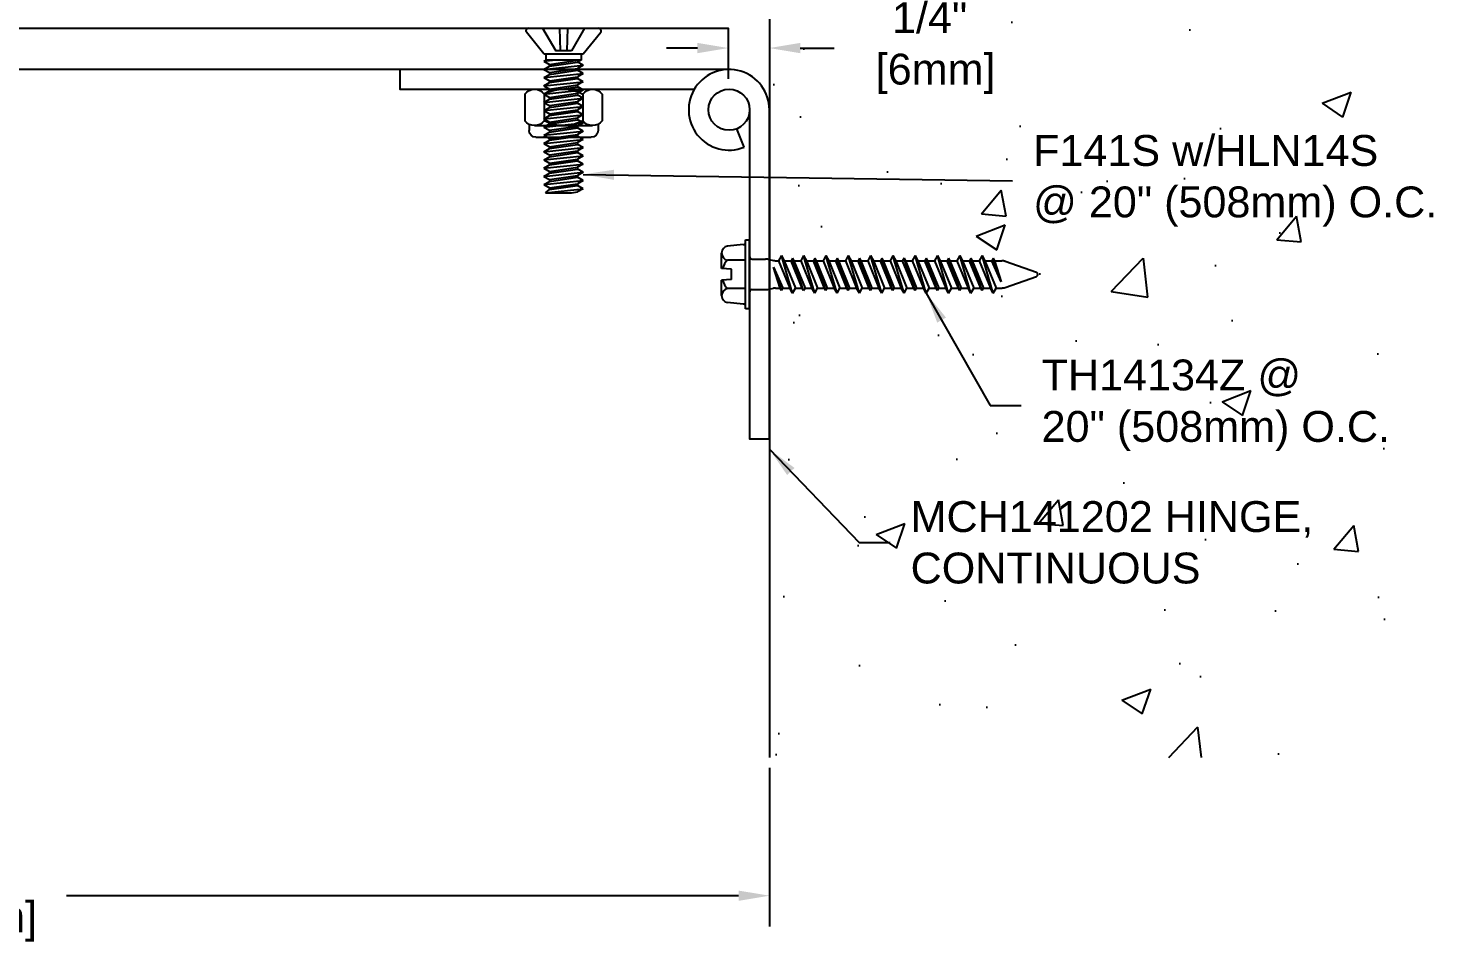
# Model space of a CAD drawing. Header units: inches. Extents: x -4.4 to 49.4, y -1.4 to 9.7.
# Drawn here: x 12.35 to 20.94, y -1.24 to 4.3 of the extents above; entities that cross this region are included whole.
import ezdxf

# ---------------------------------------------------------------- set-up
doc = ezdxf.new("R2010")
doc.units = ezdxf.units.IN
doc.header["$MEASUREMENT"] = 0
for name, color, linetype in [('Anchors', 4, 'Continuous'), ('Conditions', 1, 'Continuous'), ('Dimensions', 3, 'Continuous'), ('Metals', 7, 'Continuous'), ('Text', 2, 'Continuous')]:
    doc.layers.add(name, color=color, linetype=linetype)
doc.styles.add('ARIAL', font='arial.ttf')
doc.styles.get("Standard").update_dxf_attribs({"font": 'arial.ttf'})
doc.dimstyles.new('Arial', dxfattribs={"dimscale": 1.5, "dimtxt": 0.125, "dimasz": 0.125, "dimexe": 0.125, "dimexo": 0.125, "dimgap": 0.125, "dimtad": 0, "dimtih": 1, "dimtoh": 1, "dimdec": 4, "dimzin": 0, "dimdsep": 46, "dimlunit": 4, "dimtxsty": 'ARIAL', "dimcen": 0.125, "dimadec": 0, "dimazin": 0, "dimtfac": 1, "dimtdec": 4, "dimtofl": 0, "dimtmove": 0, "dimatfit": 3, "dimfxl": 0, "dimfrac": 2, "dimtolj": 1, "dimtzin": 0, "dimarcsym": 0})

# ---------------------------------------------------------------- blocks, each defined once
blk = doc.blocks.new('*D12')
at = {"layer": 'Defpoints', "color": 0}
for p in [(6.8539, 0), (16.8539, 0), (16.8539, -0.9653)]:
    blk.add_point(p, dxfattribs=at)
at = {"layer": 'Dimensions', "color": 0, "lineweight": -2}
for p, q in [((6.8539, -0.1875), (6.8539, -1.1528)), ((16.8539, -0.1875), (16.8539, -1.1528)), ((7.0414, -0.9653), (11.1362, -0.9653)), ((16.6664, -0.9653), (12.5859, -0.9653))]:
    blk.add_line(p, q, dxfattribs=at)
at = {"layer": 'Dimensions', "color": 0}
for points in [[(7.0414, -0.9341), (7.0414, -0.9966), (6.8539, -0.9653)], [(16.6664, -0.9341), (16.6664, -0.9966), (16.8539, -0.9653)]]:
    blk.add_solid(points, dxfattribs=at)
at = {"layer": 'Dimensions', "color": 0, "insert": (11.861, -0.9653), "char_height": 0.1875, "attachment_point": 5, "style": 'ARIAL'}
blk.add_mtext('\\A1;10"\\P [254mm]', dxfattribs=at)
blk = doc.blocks.new('MCH141202')
blk.add_line((0.2275, 0.091), (0.1161, 0.0464))
for points in [[(0, 0.125), (2, 0.125), (2, 0.245), (0, 0.245)], [(-0.245, 0), (-0.245, -2), (-0.125, -2), (-0.125, -0.2107)]]:
    blk.add_lwpolyline(points)
blk.add_circle((0, 0), 0.125)
blk.add_arc((0, 0), 0.245, 90, 21.79782)
at = {"flags": 3}
for tag, p in [('MANUFACTURER', (0.09, -0.6411)), ('OPENWIDTH', (0.09, -0.9744)), ('LENGTH', (0.09, -1.3077)), ('FINISH', (0.09, -1.6411)), ('GUDENP/N', (0.09, -1.9744))]:
    blk.add_attdef(tag, p, '', height=0.2, dxfattribs=at)
blk = doc.blocks.new('F141S')
for p, q in [((-0.214, 0), (0.214, 0)), ((-0.1275, 0), (-0.0475, -0.1375)), ((-0.0247, 0), (-0.0198, -0.1375)), ((0.0247, 0), (0.0198, -0.1375)), ((0.1275, 0), (0.0475, -0.1375)), ((-0.119, -0.1554), (-0.2257, -0.0244)), ((0.119, -0.1554), (0.2257, -0.0244)), ((-0.119, -0.1554), (0.119, -0.1554)), ((-0.108, -0.1554), (-0.108, -0.1946)), ((0.0475, -0.1375), (-0.0475, -0.1375)), ((0.108, -0.1554), (0.108, -0.1946)), ((-0.119, -0.2), (-0.108, -0.1946)), ((-0.119, -0.2), (-0.0679, -0.1946)), ((-0.119, -0.2), (-0.085, -0.2196)), ((-0.119, -0.25), (0.119, -0.225)), ((-0.119, -0.25), (-0.085, -0.2304)), ((-0.119, -0.25), (-0.085, -0.2696)), ((0.108, -0.1946), (-0.108, -0.1946)), ((-0.085, -0.2196), (0.085, -0.1946)), ((-0.085, -0.2304), (0.085, -0.2054)), ((-0.085, -0.2196), (-0.085, -0.2304)), ((-0.085, -0.2696), (0.085, -0.2446)), ((-0.085, -0.2804), (0.085, -0.2554)), ((0.108, -0.1946), (0.085, -0.2054)), ((0.119, -0.225), (0.085, -0.2054)), ((0.119, -0.225), (0.085, -0.2446)), ((0.085, -0.2446), (0.085, -0.2554)), ((0.119, -0.275), (0.085, -0.2554)), ((-0.119, -0.3), (0.119, -0.275)), ((-0.119, -0.3), (-0.085, -0.2804)), ((-0.119, -0.3), (-0.085, -0.3196)), ((-0.119, -0.35), (0.119, -0.325)), ((-0.119, -0.35), (-0.085, -0.3304)), ((-0.085, -0.2696), (-0.085, -0.2804)), ((-0.085, -0.3196), (0.085, -0.2946)), ((-0.085, -0.3304), (0.085, -0.3054)), ((-0.085, -0.3196), (-0.085, -0.3304)), ((0.119, -0.275), (0.085, -0.2946)), ((0.085, -0.2946), (0.085, -0.3054)), ((0.119, -0.325), (0.085, -0.3054)), ((0.119, -0.325), (0.085, -0.3446)), ((-0.119, -0.35), (-0.085, -0.3696)), ((-0.119, -0.4), (0.119, -0.375)), ((-0.119, -0.4), (-0.085, -0.3804)), ((-0.119, -0.4), (-0.085, -0.4196)), ((-0.119, -0.45), (0.119, -0.425)), ((-0.085, -0.3696), (0.085, -0.3446)), ((-0.085, -0.3804), (0.085, -0.3554)), ((-0.085, -0.3696), (-0.085, -0.3804)), ((-0.085, -0.4196), (0.085, -0.3946)), ((-0.085, -0.4304), (0.085, -0.4054)), ((-0.085, -0.4196), (-0.085, -0.4304)), ((0.085, -0.3446), (0.085, -0.3554)), ((0.119, -0.375), (0.085, -0.3554)), ((0.119, -0.375), (0.085, -0.3946)), ((0.085, -0.3946), (0.085, -0.4054)), ((0.119, -0.425), (0.085, -0.4054)), ((0.119, -0.425), (0.085, -0.4446)), ((-0.119, -0.45), (-0.085, -0.4304)), ((-0.119, -0.45), (-0.085, -0.4696)), ((-0.119, -0.5), (0.119, -0.475)), ((-0.119, -0.5), (-0.085, -0.4804)), ((-0.119, -0.5), (-0.085, -0.5196)), ((-0.085, -0.4696), (0.085, -0.4446)), ((-0.085, -0.4804), (0.085, -0.4554)), ((-0.085, -0.4696), (-0.085, -0.4804)), ((-0.085, -0.5196), (0.085, -0.4946)), ((-0.085, -0.5304), (0.085, -0.5054)), ((0.085, -0.4446), (0.085, -0.4554)), ((0.119, -0.475), (0.085, -0.4554)), ((0.119, -0.475), (0.085, -0.4946)), ((0.085, -0.4946), (0.085, -0.5054)), ((0.119, -0.525), (0.085, -0.5054)), ((-0.119, -0.55), (0.119, -0.525)), ((-0.119, -0.55), (-0.085, -0.5304)), ((-0.119, -0.55), (-0.085, -0.5696)), ((-0.119, -0.6), (0.119, -0.575)), ((-0.119, -0.6), (-0.085, -0.5804)), ((-0.119, -0.6), (-0.085, -0.6196)), ((-0.085, -0.5196), (-0.085, -0.5304)), ((-0.085, -0.5696), (0.085, -0.5446)), ((-0.085, -0.5804), (0.085, -0.5554)), ((-0.085, -0.5696), (-0.085, -0.5804)), ((-0.085, -0.6196), (0.085, -0.5946)), ((0.119, -0.525), (0.085, -0.5446)), ((0.085, -0.5446), (0.085, -0.5554)), ((0.119, -0.575), (0.085, -0.5554)), ((0.119, -0.575), (0.085, -0.5946)), ((0.085, -0.5946), (0.085, -0.6054)), ((-0.119, -0.65), (0.119, -0.625)), ((-0.119, -0.65), (-0.085, -0.6304)), ((-0.119, -0.65), (-0.085, -0.6696)), ((-0.119, -0.7), (0.119, -0.675)), ((-0.119, -0.7), (-0.085, -0.6804)), ((-0.085, -0.6304), (0.085, -0.6054)), ((-0.085, -0.6196), (-0.085, -0.6304)), ((-0.085, -0.6696), (0.085, -0.6446)), ((-0.085, -0.6804), (0.085, -0.6554)), ((-0.085, -0.6696), (-0.085, -0.6804)), ((0.119, -0.625), (0.085, -0.6054)), ((0.119, -0.625), (0.085, -0.6446)), ((0.085, -0.6446), (0.085, -0.6554)), ((0.119, -0.675), (0.085, -0.6554)), ((0.119, -0.675), (0.085, -0.6946)), ((-0.119, -0.7), (-0.085, -0.7196)), ((-0.119, -0.75), (0.119, -0.725)), ((-0.119, -0.75), (-0.085, -0.7304)), ((-0.119, -0.75), (-0.085, -0.7696)), ((-0.085, -0.7196), (0.085, -0.6946)), ((-0.085, -0.7304), (0.085, -0.7054)), ((-0.085, -0.7196), (-0.085, -0.7304)), ((-0.085, -0.7696), (0.085, -0.7446)), ((-0.085, -0.7804), (0.085, -0.7554)), ((-0.085, -0.7696), (-0.085, -0.7804)), ((0.085, -0.6946), (0.085, -0.7054)), ((0.119, -0.725), (0.085, -0.7054)), ((0.119, -0.725), (0.085, -0.7446)), ((0.085, -0.7446), (0.085, -0.7554)), ((0.119, -0.775), (0.085, -0.7554)), ((-0.119, -0.8), (0.119, -0.775)), ((-0.119, -0.8), (-0.085, -0.7804)), ((-0.119, -0.8), (-0.085, -0.8196)), ((-0.119, -0.85), (0.119, -0.825)), ((-0.119, -0.85), (-0.085, -0.8304)), ((-0.119, -0.85), (-0.085, -0.8696)), ((-0.085, -0.8196), (0.085, -0.7946)), ((-0.085, -0.8304), (0.085, -0.8054)), ((-0.085, -0.8196), (-0.085, -0.8304)), ((-0.085, -0.8696), (0.085, -0.8446)), ((-0.085, -0.8804), (0.085, -0.8554)), ((0.119, -0.775), (0.085, -0.7946)), ((0.085, -0.7946), (0.085, -0.8054)), ((0.119, -0.825), (0.085, -0.8054)), ((0.119, -0.825), (0.085, -0.8446)), ((0.085, -0.8446), (0.085, -0.8554)), ((0.119, -0.875), (0.085, -0.8554)), ((-0.119, -0.9), (0.119, -0.875)), ((-0.119, -0.9), (-0.085, -0.8804)), ((-0.119, -0.9), (-0.085, -0.9196)), ((-0.119, -0.95), (0.119, -0.925)), ((-0.119, -0.95), (-0.085, -0.9304)), ((-0.085, -0.8696), (-0.085, -0.8804)), ((-0.085, -0.9196), (0.085, -0.8946)), ((-0.085, -0.9304), (0.085, -0.9054)), ((-0.085, -0.9196), (-0.085, -0.9304)), ((-0.085, -0.9696), (0.085, -0.9446)), ((0.119, -0.875), (0.085, -0.8946)), ((0.085, -0.8946), (0.085, -0.9054)), ((0.119, -0.925), (0.085, -0.9054)), ((0.119, -0.925), (0.085, -0.9446)), ((0.085, -0.9446), (0.085, -0.9554)), ((-0.119, -0.95), (-0.085, -0.9696)), ((-0.1099, -1), (0.119, -0.975)), ((-0.1099, -1), (-0.085, -0.9804)), ((-0.1099, -1), (0.0485, -1)), ((-0.085, -0.9804), (0.085, -0.9554)), ((-0.085, -0.9696), (-0.085, -0.9804)), ((0.0485, -1), (0.085, -0.9946)), ((0.119, -0.975), (0.085, -0.9554)), ((0.119, -0.975), (0.085, -0.9946))]:
    blk.add_line(p, q)
for centre, start, end in [((-0.214, -0.015), 90, 219.03203), ((0.214, -0.015), 320.96797, 90)]:
    blk.add_arc(centre, 0.015, start, end)
blk = doc.blocks.new('HLN14S')
for p, q in [((-0.1678, 0.292), (0.1678, 0.292)), ((-0.2345, 0.03), (-0.2345, 0.1917)), ((-0.2096, 0.2133), (-0.2096, 0.2502)), ((-0.1759, 0.2217), (0.1759, 0.2217)), ((-0.1173, 0.03), (-0.1173, 0.1917)), ((0.1172, 0.03), (0.1172, 0.1917)), ((0.2096, 0.2133), (0.2096, 0.2502)), ((0.2345, 0.03), (0.2345, 0.1917)), ((-0.1759, 0), (0.1759, 0))]:
    blk.add_line(p, q)
for centre, radius, start, end in [((-0.1678, 0.2502), 0.0418, 90, 180), ((0.1678, 0.2502), 0.0418, 0, 90), ((-0.1759, 0.1494), 0.0723, 35.77511, 144.22489), ((0, -0.0223), 0.244, 61.28133, 118.71867), ((0.1759, 0.1494), 0.0723, 35.77511, 144.22489), ((-0.1759, 0.0723), 0.0723, 215.77511, 324.22489), ((0, 0.244), 0.244, 241.28133, 298.71867), ((0.1759, 0.0723), 0.0723, 215.77511, 324.22489)]:
    blk.add_arc(centre, radius, start, end)
blk = doc.blocks.new('TH14134')
for p, q in [((-0.1803, 0.0387), (-0.172, 0.1335)), ((-0.129, 0.17), (-0.0362, 0.17)), ((-0.086, 0.025), (-0.086, 0.1335)), ((-0.031, 0.11), (-0.0362, 0.17)), ((-0.031, 0.11), (0.031, 0.11)), ((0.031, 0.11), (0.0362, 0.17)), ((0.0362, 0.17), (0.129, 0.17)), ((0.086, 0.025), (0.086, 0.1335)), ((0.1803, 0.0387), (0.172, 0.1335)), ((-0.209, 0), (-0.209, 0.025)), ((-0.209, 0.025), (0.209, 0.025)), ((-0.209, 0), (0.209, 0)), ((0.209, 0.025), (0.209, 0)), ((-0.093, -0.0147), (-0.093, -0.0974)), ((0.093, -0.0147), (0.093, -0.0974)), ((-0.0983, -0.1927), (0.0428, -0.1441)), ((-0.0917, -0.1102), (-0.0843, -0.1448)), ((-0.083, -0.1845), (0.0428, -0.1441)), ((0.0428, -0.1441), (-0.083, -0.2009)), ((-0.083, -0.1576), (-0.083, -0.1845)), ((0.083, -0.1576), (0.083, -0.1755)), ((0.0917, -0.1102), (0.0843, -0.1448)), ((-0.115, -0.2604), (0.115, -0.1927)), ((-0.115, -0.2604), (-0.083, -0.2432)), ((-0.0983, -0.1927), (-0.083, -0.1845)), ((-0.0983, -0.1927), (-0.083, -0.2009)), ((0.083, -0.1755), (-0.083, -0.2432)), ((-0.083, -0.2009), (-0.083, -0.2432)), ((0.083, -0.2099), (-0.083, -0.2776)), ((-0.083, -0.3199), (0.083, -0.2522)), ((0.115, -0.1927), (0.083, -0.1755)), ((0.115, -0.1927), (0.083, -0.2099)), ((0.083, -0.2099), (0.083, -0.2522)), ((0.0983, -0.2604), (0.083, -0.2522)), ((-0.115, -0.2604), (-0.083, -0.2776)), ((-0.115, -0.3958), (0.115, -0.3281)), ((-0.0983, -0.3281), (0.0983, -0.2604)), ((-0.0983, -0.3281), (-0.083, -0.3199)), ((-0.0983, -0.3281), (-0.083, -0.3363)), ((0.083, -0.2686), (-0.083, -0.3363)), ((-0.083, -0.2776), (-0.083, -0.3199)), ((0.083, -0.3109), (-0.083, -0.3786)), ((-0.083, -0.3363), (-0.083, -0.3786)), ((0.0983, -0.2604), (0.083, -0.2686)), ((0.083, -0.2686), (0.083, -0.3109)), ((0.115, -0.3281), (0.083, -0.3109)), ((0.115, -0.3281), (0.083, -0.3454)), ((-0.115, -0.3958), (-0.083, -0.3786)), ((-0.115, -0.3958), (-0.083, -0.4131)), ((-0.0983, -0.4635), (0.0983, -0.3958)), ((0.083, -0.3454), (-0.083, -0.4131)), ((-0.083, -0.4553), (0.083, -0.3876)), ((0.083, -0.4041), (-0.083, -0.4718)), ((-0.083, -0.4131), (-0.083, -0.4553)), ((0.083, -0.3454), (0.083, -0.3876)), ((0.0983, -0.3958), (0.083, -0.3876)), ((0.0983, -0.3958), (0.083, -0.4041)), ((0.083, -0.4041), (0.083, -0.4463)), ((-0.115, -0.5312), (0.115, -0.4635)), ((-0.115, -0.5312), (-0.083, -0.514)), ((-0.0983, -0.4635), (-0.083, -0.4553)), ((-0.0983, -0.4635), (-0.083, -0.4718)), ((0.083, -0.4463), (-0.083, -0.514)), ((-0.083, -0.4718), (-0.083, -0.514)), ((0.083, -0.4808), (-0.083, -0.5485)), ((0.115, -0.4635), (0.083, -0.4463)), ((0.115, -0.4635), (0.083, -0.4808)), ((0.083, -0.4808), (0.083, -0.523)), ((-0.115, -0.5312), (-0.083, -0.5485)), ((-0.115, -0.6667), (0.115, -0.599)), ((-0.0983, -0.599), (0.0983, -0.5312)), ((-0.0983, -0.599), (-0.083, -0.5907)), ((-0.0983, -0.599), (-0.083, -0.6072)), ((-0.083, -0.5907), (0.083, -0.523)), ((0.083, -0.5395), (-0.083, -0.6072)), ((-0.083, -0.5485), (-0.083, -0.5907)), ((0.083, -0.5817), (-0.083, -0.6494)), ((0.0983, -0.5312), (0.083, -0.523)), ((0.0983, -0.5312), (0.083, -0.5395)), ((0.083, -0.5395), (0.083, -0.5817)), ((0.115, -0.599), (0.083, -0.5817)), ((0.115, -0.599), (0.083, -0.6162)), ((-0.115, -0.6667), (-0.083, -0.6494)), ((-0.115, -0.6667), (-0.083, -0.6839)), ((-0.0983, -0.7344), (0.0983, -0.6667)), ((-0.083, -0.6072), (-0.083, -0.6494)), ((0.083, -0.6162), (-0.083, -0.6839)), ((-0.083, -0.7262), (0.083, -0.6584)), ((0.083, -0.6749), (-0.083, -0.7426)), ((-0.083, -0.6839), (-0.083, -0.7262)), ((0.083, -0.6162), (0.083, -0.6584)), ((0.0983, -0.6667), (0.083, -0.6584)), ((0.0983, -0.6667), (0.083, -0.6749)), ((0.083, -0.6749), (0.083, -0.7171)), ((-0.115, -0.8021), (0.115, -0.7344)), ((-0.0983, -0.7344), (-0.083, -0.7262)), ((-0.0983, -0.7344), (-0.083, -0.7426)), ((0.083, -0.7171), (-0.083, -0.7849)), ((-0.083, -0.7426), (-0.083, -0.7849)), ((0.083, -0.7516), (-0.083, -0.8193)), ((0.115, -0.7344), (0.083, -0.7171)), ((0.115, -0.7344), (0.083, -0.7516)), ((0.083, -0.7516), (0.083, -0.7939)), ((-0.115, -0.8021), (-0.083, -0.7849)), ((-0.115, -0.8021), (-0.083, -0.8193)), ((-0.0983, -0.8698), (0.0983, -0.8021)), ((-0.083, -0.8616), (0.083, -0.7939)), ((0.083, -0.8103), (-0.083, -0.878)), ((-0.083, -0.8193), (-0.083, -0.8616)), ((0.083, -0.8526), (-0.083, -0.9203)), ((0.0983, -0.8021), (0.083, -0.7939)), ((0.0983, -0.8021), (0.083, -0.8103)), ((0.083, -0.8103), (0.083, -0.8526)), ((0.115, -0.8698), (0.083, -0.8526)), ((-0.115, -0.9375), (0.115, -0.8698)), ((-0.115, -0.9375), (-0.083, -0.9203)), ((-0.115, -0.9375), (-0.083, -0.9547)), ((-0.0983, -0.8698), (-0.083, -0.8616)), ((-0.0983, -0.8698), (-0.083, -0.878)), ((-0.0983, -1.0052), (0.0983, -0.9375)), ((-0.083, -0.878), (-0.083, -0.9203)), ((0.083, -0.887), (-0.083, -0.9547)), ((-0.083, -0.997), (0.083, -0.9293)), ((0.115, -0.8698), (0.083, -0.887)), ((0.083, -0.887), (0.083, -0.9293)), ((0.0983, -0.9375), (0.083, -0.9293)), ((0.0983, -0.9375), (0.083, -0.9457)), ((-0.115, -1.0729), (0.115, -1.0052)), ((-0.0983, -1.0052), (-0.083, -0.997)), ((-0.0983, -1.0052), (-0.083, -1.0134)), ((0.083, -0.9457), (-0.083, -1.0134)), ((-0.083, -0.9547), (-0.083, -0.997)), ((0.083, -0.988), (-0.083, -1.0557)), ((-0.083, -1.0134), (-0.083, -1.0557)), ((0.083, -1.0224), (-0.083, -1.0901)), ((0.083, -0.9457), (0.083, -0.988)), ((0.115, -1.0052), (0.083, -0.988)), ((0.115, -1.0052), (0.083, -1.0224)), ((0.083, -1.0224), (0.083, -1.0647)), ((-0.115, -1.0729), (-0.083, -1.0557)), ((-0.115, -1.0729), (-0.083, -1.0901)), ((-0.0983, -1.1406), (0.0983, -1.0729)), ((-0.083, -1.1324), (0.083, -1.0647)), ((0.083, -1.0811), (-0.083, -1.1488)), ((-0.083, -1.0901), (-0.083, -1.1324)), ((0.0983, -1.0729), (0.083, -1.0647)), ((0.0983, -1.0729), (0.083, -1.0811)), ((0.083, -1.0811), (0.083, -1.1234)), ((-0.115, -1.2083), (0.115, -1.1406)), ((-0.115, -1.2083), (-0.083, -1.1911)), ((-0.0983, -1.1406), (-0.083, -1.1324)), ((-0.0983, -1.1406), (-0.083, -1.1488)), ((0.083, -1.1234), (-0.083, -1.1911)), ((-0.083, -1.1488), (-0.083, -1.1911)), ((0.083, -1.1579), (-0.083, -1.2256)), ((-0.083, -1.2678), (0.083, -1.2001)), ((0.115, -1.1406), (0.083, -1.1234)), ((0.115, -1.1406), (0.083, -1.1579)), ((0.083, -1.1579), (0.083, -1.2001)), ((0.0983, -1.2083), (0.083, -1.2001)), ((-0.115, -1.2083), (-0.083, -1.2256)), ((-0.115, -1.3437), (0.115, -1.276)), ((-0.0983, -1.276), (0.0983, -1.2083)), ((-0.0983, -1.276), (-0.083, -1.2678)), ((-0.0983, -1.276), (-0.083, -1.2843)), ((0.083, -1.2166), (-0.083, -1.2843)), ((-0.083, -1.2256), (-0.083, -1.2678)), ((0.083, -1.2588), (-0.083, -1.3265)), ((-0.083, -1.2843), (-0.083, -1.3265)), ((0.0983, -1.2083), (0.083, -1.2166)), ((0.083, -1.2166), (0.083, -1.2588)), ((0.115, -1.276), (0.083, -1.2588)), ((0.115, -1.276), (0.083, -1.2933)), ((-0.115, -1.3437), (-0.083, -1.3265)), ((-0.115, -1.3437), (-0.083, -1.361)), ((-0.0983, -1.4115), (0.0983, -1.3437)), ((0.083, -1.2933), (-0.083, -1.361)), ((-0.083, -1.4032), (0.083, -1.3355)), ((0.083, -1.352), (-0.083, -1.4197)), ((-0.083, -1.361), (-0.083, -1.4032)), ((0.083, -1.2933), (0.083, -1.3355)), ((0.0983, -1.3437), (0.083, -1.3355)), ((0.0983, -1.3437), (0.083, -1.352)), ((0.083, -1.352), (0.083, -1.3942)), ((-0.115, -1.4792), (0.115, -1.4115)), ((-0.0983, -1.4115), (-0.083, -1.4032)), ((-0.0983, -1.4115), (-0.083, -1.4197)), ((0.083, -1.3942), (-0.083, -1.4619)), ((-0.083, -1.4197), (-0.083, -1.4619)), ((0.083, -1.4287), (-0.083, -1.4964)), ((0.115, -1.4115), (0.083, -1.3942)), ((0.115, -1.4115), (0.083, -1.4287)), ((0.083, -1.4287), (0.083, -1.4709)), ((-0.115, -1.4792), (-0.083, -1.4619)), ((-0.115, -1.4792), (-0.083, -1.4964)), ((-0.083, -1.4964), (-0.083, -1.5309)), ((-0.0447, -1.5284), (0.083, -1.4709)), ((-0.0447, -1.5284), (0.0983, -1.4792)), ((0.083, -1.4874), (-0.0447, -1.5284)), ((0.0983, -1.4792), (0.083, -1.4709)), ((0.0983, -1.4792), (0.083, -1.4874)), ((0.083, -1.4874), (0.083, -1.5309)), ((-0.0795, -1.5514), (-0.0129, -1.7417)), ((0.0795, -1.5514), (0.0129, -1.7417))]:
    blk.add_line(p, q)
for centre, radius, start, end in [((-0.129, 0.1264), 0.0436, 9.28497, 170.71503), ((0, 0.0505), 0.1195, 107.42152, 136.04074), ((0, 0.0505), 0.1195, 43.95926, 72.57848), ((0.129, 0.1264), 0.0436, 9.28497, 170.71503), ((-0.1952, 0.04), 0.015, 270, 355), ((0.1952, 0.04), 0.015, 185, 270), ((-0.1077, -0.0147), 0.0147, 0, 90), ((0.1077, -0.0147), 0.0147, 90, 180), ((-0.031, -0.0974), 0.062, 180, 191.9357), ((-0.145, -0.1576), 0.062, 0, 11.9357), ((0.145, -0.1576), 0.062, 168.0643, 180), ((0.031, -0.0974), 0.062, 348.0643, 0), ((-0.021, -1.5309), 0.062, 180, 199.30575), ((0.021, -1.5309), 0.062, 340.69425, 0), ((0, -1.7359), 0.0141, 204.10008, 335.89992)]:
    blk.add_arc(centre, radius, start, end)
blk = doc.blocks.new('*D33')
at = {"layer": 'Defpoints', "color": 0}
for p in [(16.6039, 4.3048), (16.8539, 4.3048), (16.6039, 4.1847)]:
    blk.add_point(p, dxfattribs=at)
at = {"layer": 'Dimensions', "color": 0, "lineweight": -2}
for p, q in [((16.4164, 4.1847), (16.2289, 4.1847)), ((17.0414, 4.1847), (17.2477, 4.1847)), ((16.6039, 4.1173), (16.6039, 3.9972)), ((16.8539, 4.1173), (16.8539, 3.9972))]:
    blk.add_line(p, q, dxfattribs=at)
at = {"layer": 'Dimensions', "color": 0}
for points in [[(16.4164, 4.2159), (16.4164, 4.1534), (16.6039, 4.1847)], [(17.0414, 4.2159), (17.0414, 4.1534), (16.8539, 4.1847)]]:
    blk.add_solid(points, dxfattribs=at)
at = {"layer": 'Dimensions', "color": 0, "insert": (17.8269, 4.1847), "char_height": 0.1875, "attachment_point": 5, "style": 'ARIAL'}
blk.add_mtext('\\A1;1/4"\\P [6mm]', dxfattribs=at)

msp = doc.modelspace()

# ---------------------------------------------------------------- hatches: boundary and pattern name
at = {"layer": 'Conditions'}
h = msp.add_hatch(dxfattribs=at)
h.set_pattern_fill('AR-CONC', color=256, scale=0.25, style=0)
h.set_pattern_definition([(50, (5.5882, 4.2736), (1.79315, -0.15688), [0.1875, -2.0625]), (355, (5.5882, 4.2736), (-0.34688, 1.88048), [0.15, -1.65]), (100.451, (5.7377, 4.2605), (1.44627, 1.7236), [0.15935, -1.75286]), (46.184, (5.5882, 4.7736), (2.6681, -0.4138), [0.28125, -3.09375]), (96.636, (5.8106, 4.739), (2.33666, 2.4353), [0.23903, -2.6293]), (351.184, (5.5882, 4.7736), (2.33665, 2.4353), [0.225, -2.475]), (21, (5.8382, 4.6486), (1.49227, -1.00655), [0.1875, -2.0625]), (326, (5.8382, 4.6486), (0.60829, 1.81288), [0.15, -1.65]), (71.451, (5.9626, 4.5647), (2.10056, 0.80633), [0.15935, -1.75286]), (37.5, (5.5882, 4.2736), (0.0304, 0.832235), [0, -1.63, 0, -1.675, 0, -1.65625]), (7.5, (5.5882, 4.2736), (0.657674, 0.98603), [0, -0.955, 0, -1.5925, 0, -0.63125]), (327.5, (5.0307, 4.2736), (1.334556, -0.056387), [0, -0.625, 0, -1.95, 0, -2.5875]), (317.5, (4.7807, 4.2736), (1.457965, 0.25026), [0, -0.8125, 0, -1.295, 0, -1.8375])])
h.paths.add_polyline_path([(20.60835, 9.66717), (16.85386, 9.66717), (16.85386, 2.89942), (16.87869, 2.89417, 0.0521265), (16.89151, 2.89283), (16.90934, 2.89283), (16.92657, 2.92483), (16.94381, 2.89283), (16.98606, 2.89283), (16.99428, 2.90809), (17.0025, 2.89283), (17.04476, 2.89283), (17.06199, 2.92483), (17.07922, 2.89283), (17.12148, 2.89283), (17.1297, 2.90809), (17.13792, 2.89283), (17.18017, 2.89283), (17.19741, 2.92483), (17.21464, 2.89283), (17.2569, 2.89283), (17.26511, 2.90809), (17.27333, 2.89283), (17.31559, 2.89283), (17.33282, 2.92483), (17.35006, 2.89283), (17.39231, 2.89283), (17.40053, 2.90809), (17.40875, 2.89283), (17.45101, 2.89283), (17.46824, 2.92483), (17.48547, 2.89283), (17.52773, 2.89283), (17.53595, 2.90809), (17.54417, 2.89283), (17.58642, 2.89283), (17.60366, 2.92483), (17.62089, 2.89283), (17.66315, 2.89283), (17.67136, 2.90809), (17.67958, 2.89283), (17.72184, 2.89283), (17.73907, 2.92483), (17.75631, 2.89283), (17.79856, 2.89283), (17.80678, 2.90809), (17.815, 2.89283), (17.85726, 2.89283), (17.87449, 2.92483), (17.89172, 2.89283), (17.93398, 2.89283), (17.9422, 2.90809), (17.95042, 2.89283), (17.99267, 2.89283), (18.00991, 2.92483), (18.02714, 2.89283), (18.0694, 2.89283), (18.07761, 2.90809), (18.08583, 2.89283), (18.12809, 2.89283), (18.14532, 2.92483), (18.16256, 2.89283), (18.20481, 2.89283), (18.21303, 2.90809), (18.22125, 2.89283), (18.26475, 2.89283, -0.084437), (18.28524, 2.88934), (18.47331, 2.82346, -0.709275), (18.47553, 2.79697), (18.28524, 2.73032, -0.084437), (18.26475, 2.72683), (18.23026, 2.72683), (18.21303, 2.69483), (18.1958, 2.72683), (18.15354, 2.72683), (18.14532, 2.71157), (18.13711, 2.72683), (18.09485, 2.72683), (18.07761, 2.69483), (18.06038, 2.72683), (18.01812, 2.72683), (18.00991, 2.71157), (18.00169, 2.72683), (17.95943, 2.72683), (17.9422, 2.69483), (17.92497, 2.72683), (17.88271, 2.72683), (17.87449, 2.71157), (17.86627, 2.72683), (17.82401, 2.72683), (17.80678, 2.69483), (17.78955, 2.72683), (17.74729, 2.72683), (17.73907, 2.71157), (17.73086, 2.72683), (17.6886, 2.72683), (17.67136, 2.69483), (17.65413, 2.72683), (17.61187, 2.72683), (17.60366, 2.71157), (17.59544, 2.72683), (17.55318, 2.72683), (17.53595, 2.69483), (17.51872, 2.72683), (17.47646, 2.72683), (17.46824, 2.71157), (17.46002, 2.72683), (17.41776, 2.72683), (17.40053, 2.69483), (17.3833, 2.72683), (17.34104, 2.72683), (17.33282, 2.71157), (17.32461, 2.72683), (17.28235, 2.72683), (17.26511, 2.69483), (17.24788, 2.72683), (17.20562, 2.72683), (17.19741, 2.71157), (17.18919, 2.72683), (17.14693, 2.72683), (17.1297, 2.69483), (17.11247, 2.72683), (17.07021, 2.72683), (17.06199, 2.71157), (17.05377, 2.72683), (17.01151, 2.72683), (16.99428, 2.69483), (16.97705, 2.72683), (16.93479, 2.72683), (16.92657, 2.71157), (16.91836, 2.72683), (16.89151, 2.72683, 0.0521265), (16.87869, 2.72549), (16.85386, 2.72024), (16.85386, -0.125), (20.60835, -0.125)])
h.paths.add_polyline_path([(18.3868, 3.04988), (20.94273, 3.04988), (20.94273, 3.75221), (18.3868, 3.75221)], flags=9)
h.paths.add_polyline_path([(17.72486, 5.10229), (19.33229, 5.10229), (19.33229, 5.80444), (17.72486, 5.80444)], flags=24)
h.paths.add_polyline_path([(18.45238, 1.68572), (20.66235, 1.68572), (20.66235, 2.38793), (18.45238, 2.38793)], flags=9)
h.paths.add_polyline_path([(17.64507, 0.8264), (20.41728, 0.8264), (20.41728, 1.52861), (17.64507, 1.52861)], flags=24)

# ---------------------------------------------------------------- linework, layer by layer
msp.add_line((16.85386, 9.35048), (16.85386, -0.0625), dxfattribs=at)
msp.add_lwpolyline([(16.85386, 9.66717), (16.85386, 9.66717), (16.85386, 9.66717), (16.85386, -0.125)], dxfattribs=at)
at = {"layer": 'Metals'}
msp.add_lwpolyline([(1.85386, 4.30483), (16.60386, 4.30483), (16.60386, 4.05483), (1.85386, 4.05483)], close=True, dxfattribs=at)

# ---------------------------------------------------------------- block references
at = {"layer": 'Anchors'}
msp.add_blockref('F141S', (15.60372, 4.30483), dxfattribs=at)
for name, p, rotation in [('MCH141202', (16.60886, 3.80983), 270), ('TH14134', (16.73386, 2.80983), 90)]:
    msp.add_blockref(name, p, dxfattribs=dict(at, rotation=rotation))
at = {"layer": 'Anchors', "xscale": -1, "rotation": 180}
msp.add_blockref('HLN14S', (15.60372, 3.93483), dxfattribs=at)

# ---------------------------------------------------------------- texts
at = {"layer": 'Text', "char_height": 0.1875, "attachment_point": 4, "style": 'ARIAL'}
for s, insert in [('F141S w/HLN14S\\P@ 20" (508mm) O.C.', (18.45516, 3.37802)), ('TH14134Z @\\P20" (508mm) O.C.', (18.50693, 2.01393)), ('MCH141202 HINGE,\\PCONTINUOUS', (17.71139, 1.18044))]:
    msp.add_mtext(s, dxfattribs=dict(at, insert=insert))

# ---------------------------------------------------------------- dimensions: what is measured, and where the dimension line sits
at = {"layer": 'Dimensions'}
for base, p1, p2, picture, middle in [((16.60386, 4.18468), (16.85386, 4.30483), (16.60386, 4.30483), '*D33', (17.82687, 4.18468)), ((16.85386, -0.96535), (6.85386, 0), (16.85386, 0), '*D12', (11.86103, -0.96535))]:
    dim = msp.add_linear_dim(base=base, p1=p1, p2=p2, dimstyle='Arial', override={"dimpost": '\\X'}, dxfattribs=at)
    dim.commit()
    dim.dimension.update_dxf_attribs({"geometry": picture, "text_midpoint": middle, "dimtype": 160})

# ---------------------------------------------------------------- leaders
at = {"layer": 'Text'}
for points in [[(15.72272, 3.41733), (18.33016, 3.37802)], [(17.80678, 2.69483), (18.19443, 2.01393), (18.38193, 2.01393)], [(16.85386, 1.74733), (17.39889, 1.18044), (17.58639, 1.18044)]]:
    msp.add_leader(points, dimstyle='Arial', override={"dimgap": 0.125, "dimtad": 0}, dxfattribs=at)

doc.saveas('drawing.dxf')
